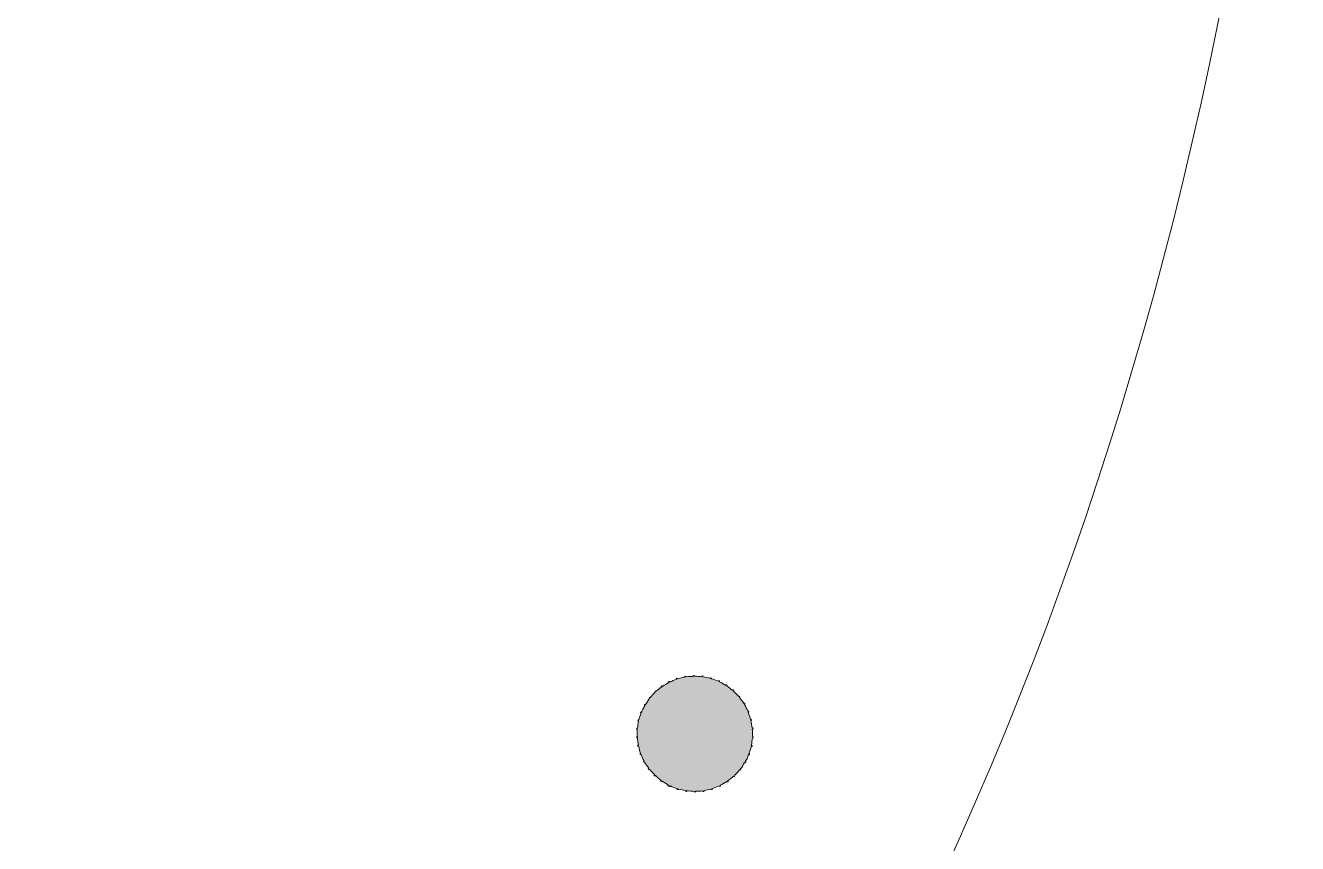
# Model space of a CAD drawing. Header units: millimetres. Extents: x -75 to 75, y -97 to 97.
# Drawn here: x 37.65 to 75.3, y -48.41 to -24.2 of the extents above; entities that cross this region are included whole.
import ezdxf

# ---------------------------------------------------------------- set-up
doc = ezdxf.new("R2010")
doc.units = ezdxf.units.MM
doc.header["$MEASUREMENT"] = 0
doc.layers.add('Layer 1', color=7, linetype='Continuous', lineweight=0)

# ---------------------------------------------------------------- blocks, each defined once
blk = doc.blocks.new('Block_1')
at = {"layer": 'Layer 1', "true_color": 0x000000, "transparency": 33554687}
h = blk.add_hatch(color=18, dxfattribs=at)
h.dxf.hatch_style = 2
edge = h.paths.add_edge_path()
edge.add_spline(control_points=[(59.17, -45.243), (59.173, -45.168), (59.166, -45.095), (59.159, -45.02), (59.162, -45.022), (59.162, -45.026), (59.166, -45.026), (59.177, -45.025), (59.186, -45.014), (59.184, -45.002), (59.183, -44.99), (59.173, -44.982), (59.161, -44.983), (59.159, -44.983), (59.159, -44.987), (59.157, -44.988), (59.149, -44.913), (59.136, -44.84), (59.118, -44.767), (59.121, -44.767), (59.122, -44.772), (59.125, -44.771), (59.136, -44.768), (59.143, -44.756), (59.141, -44.744), (59.138, -44.733), (59.127, -44.726), (59.116, -44.729), (59.112, -44.73), (59.113, -44.735), (59.11, -44.737), (59.092, -44.665), (59.072, -44.594), (59.044, -44.524), (59.045, -44.524), (59.046, -44.526), (59.047, -44.526), (59.058, -44.521), (59.063, -44.509), (59.058, -44.497), (59.053, -44.486), (59.041, -44.481), (59.03, -44.486), (59.028, -44.487), (59.03, -44.49), (59.028, -44.491), (58.999, -44.424), (58.97, -44.357), (58.933, -44.295), (58.934, -44.294), (58.934, -44.295), (58.935, -44.295), (58.945, -44.289), (58.948, -44.275), (58.943, -44.265), (58.937, -44.254), (58.923, -44.252), (58.913, -44.258), (58.913, -44.258), (58.913, -44.259), (58.913, -44.259), (58.874, -44.198), (58.828, -44.141), (58.782, -44.085), (58.784, -44.084), (58.786, -44.087), (58.789, -44.085), (58.798, -44.078), (58.799, -44.064), (58.791, -44.055), (58.784, -44.046), (58.77, -44.045), (58.761, -44.052), (58.76, -44.054), (58.762, -44.056), (58.761, -44.057), (58.713, -44), (58.659, -43.95), (58.604, -43.899), (58.607, -43.898), (58.612, -43.902), (58.614, -43.899), (58.622, -43.89), (58.622, -43.876), (58.613, -43.868), (58.604, -43.861), (58.59, -43.862), (58.582, -43.871), (58.58, -43.874), (58.584, -43.878), (58.583, -43.881), (58.528, -43.832), (58.471, -43.786), (58.408, -43.744), (58.41, -43.743), (58.412, -43.745), (58.413, -43.743), (58.419, -43.734), (58.417, -43.72), (58.407, -43.714), (58.397, -43.707), (58.384, -43.71), (58.377, -43.72), (58.376, -43.723), (58.38, -43.725), (58.379, -43.728), (58.318, -43.689), (58.258, -43.649), (58.191, -43.618), (58.191, -43.618), (58.192, -43.618), (58.192, -43.618), (58.197, -43.607), (58.192, -43.594), (58.182, -43.589), (58.171, -43.584), (58.158, -43.589), (58.154, -43.6), (58.153, -43.601), (58.154, -43.601), (58.154, -43.601), (58.086, -43.572), (58.017, -43.552), (57.948, -43.532), (57.949, -43.53), (57.954, -43.531), (57.955, -43.528), (57.958, -43.517), (57.951, -43.505), (57.94, -43.502), (57.929, -43.499), (57.917, -43.505), (57.914, -43.516), (57.913, -43.518), (57.917, -43.519), (57.917, -43.521), (57.844, -43.501), (57.772, -43.489), (57.699, -43.478), (57.701, -43.475), (57.706, -43.476), (57.707, -43.472), (57.709, -43.461), (57.7, -43.45), (57.689, -43.448), (57.677, -43.445), (57.666, -43.455), (57.665, -43.466), (57.665, -43.471), (57.67, -43.471), (57.672, -43.475), (57.598, -43.466), (57.525, -43.458), (57.452, -43.459), (57.452, -43.457), (57.454, -43.457), (57.454, -43.456), (57.454, -43.444), (57.445, -43.435), (57.433, -43.435), (57.421, -43.435), (57.412, -43.445), (57.412, -43.456), (57.412, -43.459), (57.416, -43.459), (57.417, -43.461), (57.345, -43.463), (57.272, -43.464), (57.202, -43.475), (57.202, -43.475), (57.203, -43.475), (57.202, -43.475), (57.201, -43.463), (57.189, -43.454), (57.178, -43.457), (57.166, -43.459), (57.159, -43.47), (57.161, -43.482), (57.161, -43.482), (57.162, -43.482), (57.162, -43.483), (57.092, -43.495), (57.023, -43.516), (56.955, -43.538), (56.955, -43.535), (56.958, -43.535), (56.957, -43.532), (56.954, -43.521), (56.942, -43.515), (56.931, -43.519), (56.919, -43.522), (56.913, -43.534), (56.917, -43.545), (56.918, -43.546), (56.92, -43.545), (56.921, -43.547), (56.851, -43.57), (56.786, -43.601), (56.72, -43.633), (56.72, -43.629), (56.725, -43.626), (56.723, -43.622), (56.718, -43.612), (56.705, -43.608), (56.695, -43.613), (56.685, -43.619), (56.681, -43.632), (56.686, -43.642), (56.688, -43.645), (56.692, -43.643), (56.695, -43.645), (56.63, -43.678), (56.567, -43.714), (56.506, -43.756), (56.506, -43.753), (56.509, -43.751), (56.508, -43.749), (56.501, -43.739), (56.488, -43.737), (56.478, -43.743), (56.468, -43.75), (56.466, -43.763), (56.473, -43.772), (56.475, -43.775), (56.479, -43.772), (56.482, -43.774), (56.424, -43.815), (56.365, -43.855), (56.312, -43.903), (56.304, -43.895), (56.291, -43.895), (56.283, -43.903), (56.275, -43.911), (56.275, -43.925), (56.283, -43.933), (56.284, -43.934), (56.284, -43.933), (56.285, -43.933), (56.235, -43.981), (56.188, -44.033), (56.144, -44.088), (56.135, -44.081), (56.122, -44.082), (56.115, -44.091), (56.109, -44.098), (56.112, -44.108), (56.118, -44.116), (56.075, -44.172), (56.039, -44.235), (56.002, -44.297), (56, -44.295), (56.002, -44.292), (56, -44.291), (55.99, -44.285), (55.977, -44.288), (55.972, -44.299), (55.966, -44.309), (55.969, -44.322), (55.98, -44.327), (55.981, -44.328), (55.983, -44.325), (55.984, -44.326), (55.965, -44.36), (55.941, -44.391), (55.923, -44.427), (55.908, -44.457), (55.902, -44.489), (55.889, -44.519), (55.887, -44.517), (55.888, -44.514), (55.886, -44.513), (55.875, -44.508), (55.862, -44.513), (55.858, -44.524), (55.853, -44.535), (55.858, -44.547), (55.869, -44.551), (55.873, -44.552), (55.875, -44.548), (55.878, -44.547), (55.851, -44.614), (55.821, -44.68), (55.803, -44.748), (55.803, -44.748), (55.803, -44.748), (55.803, -44.748), (55.792, -44.745), (55.781, -44.752), (55.778, -44.763), (55.776, -44.774), (55.783, -44.786), (55.795, -44.788), (55.796, -44.789), (55.796, -44.787), (55.797, -44.787), (55.781, -44.856), (55.771, -44.927), (55.764, -44.997), (55.762, -44.996), (55.763, -44.993), (55.761, -44.993), (55.749, -44.992), (55.739, -45), (55.737, -45.012), (55.736, -45.023), (55.745, -45.034), (55.756, -45.035), (55.757, -45.035), (55.757, -45.033), (55.759, -45.033), (55.753, -45.105), (55.757, -45.177), (55.761, -45.249), (55.757, -45.247), (55.757, -45.242), (55.753, -45.243), (55.741, -45.243), (55.732, -45.253), (55.734, -45.264), (55.735, -45.276), (55.745, -45.285), (55.757, -45.284), (55.76, -45.284), (55.759, -45.28), (55.762, -45.278), (55.767, -45.351), (55.776, -45.423), (55.791, -45.495), (55.789, -45.494), (55.788, -45.49), (55.785, -45.491), (55.774, -45.493), (55.766, -45.504), (55.769, -45.516), (55.771, -45.527), (55.782, -45.534), (55.793, -45.532), (55.797, -45.531), (55.796, -45.527), (55.798, -45.525), (55.814, -45.595), (55.829, -45.666), (55.854, -45.734), (55.853, -45.734), (55.853, -45.733), (55.853, -45.733), (55.842, -45.737), (55.836, -45.749), (55.84, -45.76), (55.845, -45.771), (55.857, -45.776), (55.868, -45.772), (55.87, -45.772), (55.868, -45.769), (55.87, -45.768), (55.896, -45.835), (55.925, -45.901), (55.959, -45.964), (55.958, -45.964), (55.957, -45.963), (55.956, -45.963), (55.946, -45.969), (55.942, -45.981), (55.947, -45.992), (55.953, -46.003), (55.965, -46.006), (55.975, -46.001), (55.975, -46.001), (55.975, -46.001), (55.975, -46.001), (56.011, -46.063), (56.056, -46.12), (56.1, -46.178), (56.097, -46.179), (56.094, -46.175), (56.092, -46.177), (56.082, -46.184), (56.081, -46.197), (56.088, -46.206), (56.095, -46.215), (56.109, -46.217), (56.118, -46.21), (56.12, -46.209), (56.118, -46.206), (56.119, -46.204), (56.164, -46.262), (56.215, -46.316), (56.268, -46.369), (56.264, -46.37), (56.261, -46.366), (56.258, -46.369), (56.25, -46.377), (56.25, -46.39), (56.258, -46.399), (56.266, -46.408), (56.279, -46.408), (56.288, -46.399), (56.291, -46.396), (56.287, -46.391), (56.288, -46.387), (56.341, -46.438), (56.395, -46.488), (56.455, -46.533), (56.454, -46.534), (56.452, -46.532), (56.451, -46.534), (56.444, -46.543), (56.446, -46.556), (56.456, -46.563), (56.466, -46.57), (56.479, -46.568), (56.486, -46.558), (56.487, -46.556), (56.484, -46.554), (56.484, -46.551), (56.543, -46.593), (56.603, -46.633), (56.669, -46.668), (56.668, -46.669), (56.667, -46.668), (56.666, -46.669), (56.661, -46.679), (56.664, -46.692), (56.675, -46.698), (56.685, -46.704), (56.698, -46.7), (56.703, -46.69), (56.698, -46.7), (56.702, -46.713), (56.713, -46.717), (56.724, -46.722), (56.737, -46.717), (56.742, -46.707), (56.742, -46.706), (56.74, -46.705), (56.741, -46.704), (56.807, -46.736), (56.876, -46.759), (56.944, -46.782), (56.943, -46.783), (56.939, -46.782), (56.939, -46.784), (56.935, -46.795), (56.941, -46.807), (56.953, -46.811), (56.964, -46.815), (56.976, -46.809), (56.979, -46.797), (56.98, -46.796), (56.978, -46.796), (56.978, -46.794), (57.049, -46.816), (57.121, -46.828), (57.194, -46.84), (57.191, -46.843), (57.186, -46.842), (57.185, -46.846), (57.183, -46.858), (57.191, -46.869), (57.203, -46.87), (57.215, -46.872), (57.226, -46.863), (57.227, -46.851), (57.228, -46.848), (57.223, -46.847), (57.222, -46.844), (57.296, -46.855), (57.369, -46.862), (57.443, -46.863), (57.442, -46.865), (57.439, -46.864), (57.439, -46.867), (57.439, -46.878), (57.448, -46.888), (57.46, -46.888), (57.472, -46.888), (57.481, -46.879), (57.481, -46.867), (57.481, -46.864), (57.477, -46.864), (57.476, -46.861), (57.549, -46.86), (57.622, -46.862), (57.694, -46.851), (57.694, -46.851), (57.693, -46.851), (57.693, -46.852), (57.695, -46.863), (57.706, -46.871), (57.717, -46.869), (57.729, -46.867), (57.737, -46.855), (57.735, -46.844), (57.735, -46.843), (57.733, -46.843), (57.733, -46.842), (57.804, -46.83), (57.875, -46.812), (57.945, -46.791), (57.945, -46.793), (57.942, -46.793), (57.943, -46.795), (57.946, -46.807), (57.958, -46.813), (57.969, -46.81), (57.981, -46.806), (57.987, -46.794), (57.984, -46.783), (57.983, -46.782), (57.982, -46.783), (57.982, -46.782), (58.052, -46.759), (58.119, -46.727), (58.186, -46.695), (58.186, -46.699), (58.181, -46.701), (58.183, -46.704), (58.187, -46.715), (58.2, -46.719), (58.211, -46.714), (58.221, -46.708), (58.226, -46.695), (58.221, -46.685), (58.219, -46.682), (58.216, -46.684), (58.214, -46.682), (58.281, -46.649), (58.345, -46.611), (58.408, -46.569), (58.409, -46.572), (58.405, -46.574), (58.406, -46.577), (58.413, -46.587), (58.426, -46.589), (58.436, -46.583), (58.447, -46.576), (58.449, -46.563), (58.443, -46.554), (58.44, -46.55), (58.436, -46.553), (58.432, -46.552), (58.494, -46.509), (58.554, -46.466), (58.61, -46.416), (58.611, -46.416), (58.61, -46.417), (58.61, -46.418), (58.618, -46.427), (58.631, -46.427), (58.64, -46.419), (58.649, -46.41), (58.65, -46.397), (58.641, -46.388), (58.64, -46.387), (58.638, -46.389), (58.636, -46.388), (58.69, -46.338), (58.741, -46.285), (58.788, -46.227), (58.789, -46.228), (58.788, -46.23), (58.789, -46.23), (58.798, -46.238), (58.811, -46.236), (58.819, -46.227), (58.827, -46.218), (58.826, -46.205), (58.817, -46.197), (58.817, -46.197), (58.817, -46.197), (58.817, -46.197), (58.861, -46.14), (58.897, -46.074), (58.935, -46.009), (58.937, -46.012), (58.935, -46.017), (58.938, -46.019), (58.948, -46.024), (58.961, -46.021), (58.967, -46.01), (58.973, -46), (58.969, -45.986), (58.959, -45.981), (58.957, -45.98), (58.955, -45.983), (58.952, -45.983), (58.969, -45.953), (58.991, -45.927), (59.007, -45.896), (59.025, -45.857), (59.034, -45.816), (59.049, -45.776), (59.052, -45.78), (59.05, -45.786), (59.054, -45.787), (59.065, -45.792), (59.078, -45.786), (59.083, -45.775), (59.087, -45.764), (59.082, -45.752), (59.071, -45.748), (59.066, -45.746), (59.063, -45.752), (59.057, -45.754), (59.085, -45.681), (59.113, -45.609), (59.129, -45.535), (59.132, -45.537), (59.131, -45.541), (59.134, -45.542), (59.145, -45.544), (59.156, -45.537), (59.158, -45.525), (59.16, -45.513), (59.153, -45.501), (59.141, -45.499), (59.138, -45.499), (59.137, -45.504), (59.133, -45.505), (59.149, -45.43), (59.159, -45.355), (59.165, -45.28), (59.166, -45.281), (59.166, -45.285), (59.168, -45.285), (59.18, -45.286), (59.19, -45.276), (59.191, -45.264), (59.192, -45.252), (59.183, -45.242), (59.171, -45.242), (59.171, -45.242), (59.171, -45.243), (59.17, -45.243)], knot_values=[0, 0, 0, 0, 1, 1, 1, 2, 2, 2, 3, 3, 3, 4, 4, 4, 5, 5, 5, 6, 6, 6, 7, 7, 7, 8, 8, 8, 9, 9, 9, 10, 10, 10, 11, 11, 11, 12, 12, 12, 13, 13, 13, 14, 14, 14, 15, 15, 15, 16, 16, 16, 17, 17, 17, 18, 18, 18, 19, 19, 19, 20, 20, 20, 21, 21, 21, 22, 22, 22, 23, 23, 23, 24, 24, 24, 25, 25, 25, 26, 26, 26, 27, 27, 27, 28, 28, 28, 29, 29, 29, 30, 30, 30, 31, 31, 31, 32, 32, 32, 33, 33, 33, 34, 34, 34, 35, 35, 35, 36, 36, 36, 37, 37, 37, 38, 38, 38, 39, 39, 39, 40, 40, 40, 41, 41, 41, 42, 42, 42, 43, 43, 43, 44, 44, 44, 45, 45, 45, 46, 46, 46, 47, 47, 47, 48, 48, 48, 49, 49, 49, 50, 50, 50, 51, 51, 51, 52, 52, 52, 53, 53, 53, 54, 54, 54, 55, 55, 55, 56, 56, 56, 57, 57, 57, 58, 58, 58, 59, 59, 59, 60, 60, 60, 61, 61, 61, 62, 62, 62, 63, 63, 63, 64, 64, 64, 65, 65, 65, 66, 66, 66, 67, 67, 67, 68, 68, 68, 69, 69, 69, 70, 70, 70, 71, 71, 71, 72, 72, 72, 73, 73, 73, 74, 74, 74, 75, 75, 75, 76, 76, 76, 77, 77, 77, 78, 78, 78, 79, 79, 79, 80, 80, 80, 81, 81, 81, 82, 82, 82, 83, 83, 83, 84, 84, 84, 85, 85, 85, 86, 86, 86, 87, 87, 87, 88, 88, 88, 89, 89, 89, 90, 90, 90, 91, 91, 91, 92, 92, 92, 93, 93, 93, 94, 94, 94, 95, 95, 95, 96, 96, 96, 97, 97, 97, 98, 98, 98, 99, 99, 99, 100, 100, 100, 101, 101, 101, 102, 102, 102, 103, 103, 103, 104, 104, 104, 105, 105, 105, 106, 106, 106, 107, 107, 107, 108, 108, 108, 109, 109, 109, 110, 110, 110, 111, 111, 111, 112, 112, 112, 113, 113, 113, 114, 114, 114, 115, 115, 115, 116, 116, 116, 117, 117, 117, 118, 118, 118, 119, 119, 119, 120, 120, 120, 121, 121, 121, 122, 122, 122, 123, 123, 123, 124, 124, 124, 125, 125, 125, 126, 126, 126, 127, 127, 127, 128, 128, 128, 129, 129, 129, 130, 130, 130, 131, 131, 131, 132, 132, 132, 133, 133, 133, 134, 134, 134, 135, 135, 135, 136, 136, 136, 137, 137, 137, 138, 138, 138, 139, 139, 139, 140, 140, 140, 141, 141, 141, 142, 142, 142, 143, 143, 143, 144, 144, 144, 145, 145, 145, 146, 146, 146, 147, 147, 147, 148, 148, 148, 149, 149, 149, 150, 150, 150, 151, 151, 151, 152, 152, 152, 153, 153, 153, 154, 154, 154, 155, 155, 155, 156, 156, 156, 157, 157, 157, 158, 158, 158, 159, 159, 159, 160, 160, 160, 161, 161, 161, 162, 162, 162, 163, 163, 163, 164, 164, 164, 165, 165, 165, 166, 166, 166, 167, 167, 167, 168, 168, 168, 169, 169, 169, 170, 170, 170, 171, 171, 171, 172, 172, 172, 173, 173, 173, 174, 174, 174, 175, 175, 175, 176, 176, 176, 177, 177, 177, 178, 178, 178, 179, 179, 179, 180, 180, 180, 181, 181, 181, 182, 182, 182, 183, 183, 183, 184, 184, 184, 185, 185, 185, 186, 186, 186, 187, 187, 187, 188, 188, 188, 189, 189, 189, 190, 190, 190, 191, 191, 191, 192, 192, 192, 193, 193, 193, 194, 194, 194, 195, 195, 195, 196, 196, 196, 197, 197, 197, 198, 198, 198, 199, 199, 199, 200, 200, 200, 201, 201, 201, 202, 202, 202, 203, 203, 203, 204, 204, 204, 205, 205, 205, 206, 206, 206, 207, 207, 207, 208, 208, 208, 209, 209, 209, 210, 210, 210, 211, 211, 211, 211], degree=3, periodic=0)
at = {"layer": 'Layer 1'}
blk.add_open_spline([(59.17, -45.243), (59.173, -45.168), (59.166, -45.095), (59.159, -45.02), (59.162, -45.022), (59.162, -45.026), (59.166, -45.026), (59.177, -45.025), (59.186, -45.014), (59.184, -45.002), (59.183, -44.99), (59.173, -44.982), (59.161, -44.983), (59.159, -44.983), (59.159, -44.987), (59.157, -44.988), (59.149, -44.913), (59.136, -44.84), (59.118, -44.767), (59.121, -44.767), (59.122, -44.772), (59.125, -44.771), (59.136, -44.768), (59.143, -44.756), (59.141, -44.744), (59.138, -44.733), (59.127, -44.726), (59.116, -44.729), (59.112, -44.73), (59.113, -44.735), (59.11, -44.737), (59.092, -44.665), (59.072, -44.594), (59.044, -44.524), (59.045, -44.524), (59.046, -44.526), (59.047, -44.526), (59.058, -44.521), (59.063, -44.509), (59.058, -44.497), (59.053, -44.486), (59.041, -44.481), (59.03, -44.486), (59.028, -44.487), (59.03, -44.49), (59.028, -44.491), (58.999, -44.424), (58.97, -44.357), (58.933, -44.295), (58.934, -44.294), (58.934, -44.295), (58.935, -44.295), (58.945, -44.289), (58.948, -44.275), (58.943, -44.265), (58.937, -44.254), (58.923, -44.252), (58.913, -44.258), (58.913, -44.258), (58.913, -44.259), (58.913, -44.259), (58.874, -44.198), (58.828, -44.141), (58.782, -44.085), (58.784, -44.084), (58.786, -44.087), (58.789, -44.085), (58.798, -44.078), (58.799, -44.064), (58.791, -44.055), (58.784, -44.046), (58.77, -44.045), (58.761, -44.052), (58.76, -44.054), (58.762, -44.056), (58.761, -44.057), (58.713, -44), (58.659, -43.95), (58.604, -43.899), (58.607, -43.898), (58.612, -43.902), (58.614, -43.899), (58.622, -43.89), (58.622, -43.876), (58.613, -43.868), (58.604, -43.861), (58.59, -43.862), (58.582, -43.871), (58.58, -43.874), (58.584, -43.878), (58.583, -43.881), (58.528, -43.832), (58.471, -43.786), (58.408, -43.744), (58.41, -43.743), (58.412, -43.745), (58.413, -43.743), (58.419, -43.734), (58.417, -43.72), (58.407, -43.714), (58.397, -43.707), (58.384, -43.71), (58.377, -43.72), (58.376, -43.723), (58.38, -43.725), (58.379, -43.728), (58.318, -43.689), (58.258, -43.649), (58.191, -43.618), (58.191, -43.618), (58.192, -43.618), (58.192, -43.618), (58.197, -43.607), (58.192, -43.594), (58.182, -43.589), (58.171, -43.584), (58.158, -43.589), (58.154, -43.6), (58.153, -43.601), (58.154, -43.601), (58.154, -43.601), (58.086, -43.572), (58.017, -43.552), (57.948, -43.532), (57.949, -43.53), (57.954, -43.531), (57.955, -43.528), (57.958, -43.517), (57.951, -43.505), (57.94, -43.502), (57.929, -43.499), (57.917, -43.505), (57.914, -43.516), (57.913, -43.518), (57.917, -43.519), (57.917, -43.521), (57.844, -43.501), (57.772, -43.489), (57.699, -43.478), (57.701, -43.475), (57.706, -43.476), (57.707, -43.472), (57.709, -43.461), (57.7, -43.45), (57.689, -43.448), (57.677, -43.445), (57.666, -43.455), (57.665, -43.466), (57.665, -43.471), (57.67, -43.471), (57.672, -43.475), (57.598, -43.466), (57.525, -43.458), (57.452, -43.459), (57.452, -43.457), (57.454, -43.457), (57.454, -43.456), (57.454, -43.444), (57.445, -43.435), (57.433, -43.435), (57.421, -43.435), (57.412, -43.445), (57.412, -43.456), (57.412, -43.459), (57.416, -43.459), (57.417, -43.461), (57.345, -43.463), (57.272, -43.464), (57.202, -43.475), (57.202, -43.475), (57.203, -43.475), (57.202, -43.475), (57.201, -43.463), (57.189, -43.454), (57.178, -43.457), (57.166, -43.459), (57.159, -43.47), (57.161, -43.482), (57.161, -43.482), (57.162, -43.482), (57.162, -43.483), (57.092, -43.495), (57.023, -43.516), (56.955, -43.538), (56.955, -43.535), (56.958, -43.535), (56.957, -43.532), (56.954, -43.521), (56.942, -43.515), (56.931, -43.519), (56.919, -43.522), (56.913, -43.534), (56.917, -43.545), (56.918, -43.546), (56.92, -43.545), (56.921, -43.547), (56.851, -43.57), (56.786, -43.601), (56.72, -43.633), (56.72, -43.629), (56.725, -43.626), (56.723, -43.622), (56.718, -43.612), (56.705, -43.608), (56.695, -43.613), (56.685, -43.619), (56.681, -43.632), (56.686, -43.642), (56.688, -43.645), (56.692, -43.643), (56.695, -43.645), (56.63, -43.678), (56.567, -43.714), (56.506, -43.756), (56.506, -43.753), (56.509, -43.751), (56.508, -43.749), (56.501, -43.739), (56.488, -43.737), (56.478, -43.743), (56.468, -43.75), (56.466, -43.763), (56.473, -43.772), (56.475, -43.775), (56.479, -43.772), (56.482, -43.774), (56.424, -43.815), (56.365, -43.855), (56.312, -43.903), (56.304, -43.895), (56.291, -43.895), (56.283, -43.903), (56.275, -43.911), (56.275, -43.925), (56.283, -43.933), (56.284, -43.934), (56.284, -43.933), (56.285, -43.933), (56.235, -43.981), (56.188, -44.033), (56.144, -44.088), (56.135, -44.081), (56.122, -44.082), (56.115, -44.091), (56.109, -44.098), (56.112, -44.108), (56.118, -44.116), (56.075, -44.172), (56.039, -44.235), (56.002, -44.297), (56, -44.295), (56.002, -44.292), (56, -44.291), (55.99, -44.285), (55.977, -44.288), (55.972, -44.299), (55.966, -44.309), (55.969, -44.322), (55.98, -44.327), (55.981, -44.328), (55.983, -44.325), (55.984, -44.326), (55.965, -44.36), (55.941, -44.391), (55.923, -44.427), (55.908, -44.457), (55.902, -44.489), (55.889, -44.519), (55.887, -44.517), (55.888, -44.514), (55.886, -44.513), (55.875, -44.508), (55.862, -44.513), (55.858, -44.524), (55.853, -44.535), (55.858, -44.547), (55.869, -44.551), (55.873, -44.552), (55.875, -44.548), (55.878, -44.547), (55.851, -44.614), (55.821, -44.68), (55.803, -44.748), (55.803, -44.748), (55.803, -44.748), (55.803, -44.748), (55.792, -44.745), (55.781, -44.752), (55.778, -44.763), (55.776, -44.774), (55.783, -44.786), (55.795, -44.788), (55.796, -44.789), (55.796, -44.787), (55.797, -44.787), (55.781, -44.856), (55.771, -44.927), (55.764, -44.997), (55.762, -44.996), (55.763, -44.993), (55.761, -44.993), (55.749, -44.992), (55.739, -45), (55.737, -45.012), (55.736, -45.023), (55.745, -45.034), (55.756, -45.035), (55.757, -45.035), (55.757, -45.033), (55.759, -45.033), (55.753, -45.105), (55.757, -45.177), (55.761, -45.249), (55.757, -45.247), (55.757, -45.242), (55.753, -45.243), (55.741, -45.243), (55.732, -45.253), (55.734, -45.264), (55.735, -45.276), (55.745, -45.285), (55.757, -45.284), (55.76, -45.284), (55.759, -45.28), (55.762, -45.278), (55.767, -45.351), (55.776, -45.423), (55.791, -45.495), (55.789, -45.494), (55.788, -45.49), (55.785, -45.491), (55.774, -45.493), (55.766, -45.504), (55.769, -45.516), (55.771, -45.527), (55.782, -45.534), (55.793, -45.532), (55.797, -45.531), (55.796, -45.527), (55.798, -45.525), (55.814, -45.595), (55.829, -45.666), (55.854, -45.734), (55.853, -45.734), (55.853, -45.733), (55.853, -45.733), (55.842, -45.737), (55.836, -45.749), (55.84, -45.76), (55.845, -45.771), (55.857, -45.776), (55.868, -45.772), (55.87, -45.772), (55.868, -45.769), (55.87, -45.768), (55.896, -45.835), (55.925, -45.901), (55.959, -45.964), (55.958, -45.964), (55.957, -45.963), (55.956, -45.963), (55.946, -45.969), (55.942, -45.981), (55.947, -45.992), (55.953, -46.003), (55.965, -46.006), (55.975, -46.001), (55.975, -46.001), (55.975, -46.001), (55.975, -46.001), (56.011, -46.063), (56.056, -46.12), (56.1, -46.178), (56.097, -46.179), (56.094, -46.175), (56.092, -46.177), (56.082, -46.184), (56.081, -46.197), (56.088, -46.206), (56.095, -46.215), (56.109, -46.217), (56.118, -46.21), (56.12, -46.209), (56.118, -46.206), (56.119, -46.204), (56.164, -46.262), (56.215, -46.316), (56.268, -46.369), (56.264, -46.37), (56.261, -46.366), (56.258, -46.369), (56.25, -46.377), (56.25, -46.39), (56.258, -46.399), (56.266, -46.408), (56.279, -46.408), (56.288, -46.399), (56.291, -46.396), (56.287, -46.391), (56.288, -46.387), (56.341, -46.438), (56.395, -46.488), (56.455, -46.533), (56.454, -46.534), (56.452, -46.532), (56.451, -46.534), (56.444, -46.543), (56.446, -46.556), (56.456, -46.563), (56.466, -46.57), (56.479, -46.568), (56.486, -46.558), (56.487, -46.556), (56.484, -46.554), (56.484, -46.551), (56.543, -46.593), (56.603, -46.633), (56.669, -46.668), (56.668, -46.669), (56.667, -46.668), (56.666, -46.669), (56.661, -46.679), (56.664, -46.692), (56.675, -46.698), (56.685, -46.704), (56.698, -46.7), (56.703, -46.69), (56.698, -46.7), (56.702, -46.713), (56.713, -46.717), (56.724, -46.722), (56.737, -46.717), (56.742, -46.707), (56.742, -46.706), (56.74, -46.705), (56.741, -46.704), (56.807, -46.736), (56.876, -46.759), (56.944, -46.782), (56.943, -46.783), (56.939, -46.782), (56.939, -46.784), (56.935, -46.795), (56.941, -46.807), (56.953, -46.811), (56.964, -46.815), (56.976, -46.809), (56.979, -46.797), (56.98, -46.796), (56.978, -46.796), (56.978, -46.794), (57.049, -46.816), (57.121, -46.828), (57.194, -46.84), (57.191, -46.843), (57.186, -46.842), (57.185, -46.846), (57.183, -46.858), (57.191, -46.869), (57.203, -46.87), (57.215, -46.872), (57.226, -46.863), (57.227, -46.851), (57.228, -46.848), (57.223, -46.847), (57.222, -46.844), (57.296, -46.855), (57.369, -46.862), (57.443, -46.863), (57.442, -46.865), (57.439, -46.864), (57.439, -46.867), (57.439, -46.878), (57.448, -46.888), (57.46, -46.888), (57.472, -46.888), (57.481, -46.879), (57.481, -46.867), (57.481, -46.864), (57.477, -46.864), (57.476, -46.861), (57.549, -46.86), (57.622, -46.862), (57.694, -46.851), (57.694, -46.851), (57.693, -46.851), (57.693, -46.852), (57.695, -46.863), (57.706, -46.871), (57.717, -46.869), (57.729, -46.867), (57.737, -46.855), (57.735, -46.844), (57.735, -46.843), (57.733, -46.843), (57.733, -46.842), (57.804, -46.83), (57.875, -46.812), (57.945, -46.791), (57.945, -46.793), (57.942, -46.793), (57.943, -46.795), (57.946, -46.807), (57.958, -46.813), (57.969, -46.81), (57.981, -46.806), (57.987, -46.794), (57.984, -46.783), (57.983, -46.782), (57.982, -46.783), (57.982, -46.782), (58.052, -46.759), (58.119, -46.727), (58.186, -46.695), (58.186, -46.699), (58.181, -46.701), (58.183, -46.704), (58.187, -46.715), (58.2, -46.719), (58.211, -46.714), (58.221, -46.708), (58.226, -46.695), (58.221, -46.685), (58.219, -46.682), (58.216, -46.684), (58.214, -46.682), (58.281, -46.649), (58.345, -46.611), (58.408, -46.569), (58.409, -46.572), (58.405, -46.574), (58.406, -46.577), (58.413, -46.587), (58.426, -46.589), (58.436, -46.583), (58.447, -46.576), (58.449, -46.563), (58.443, -46.554), (58.44, -46.55), (58.436, -46.553), (58.432, -46.552), (58.494, -46.509), (58.554, -46.466), (58.61, -46.416), (58.611, -46.416), (58.61, -46.417), (58.61, -46.418), (58.618, -46.427), (58.631, -46.427), (58.64, -46.419), (58.649, -46.41), (58.65, -46.397), (58.641, -46.388), (58.64, -46.387), (58.638, -46.389), (58.636, -46.388), (58.69, -46.338), (58.741, -46.285), (58.788, -46.227), (58.789, -46.228), (58.788, -46.23), (58.789, -46.23), (58.798, -46.238), (58.811, -46.236), (58.819, -46.227), (58.827, -46.218), (58.826, -46.205), (58.817, -46.197), (58.817, -46.197), (58.817, -46.197), (58.817, -46.197), (58.861, -46.14), (58.897, -46.074), (58.935, -46.009), (58.937, -46.012), (58.935, -46.017), (58.938, -46.019), (58.948, -46.024), (58.961, -46.021), (58.967, -46.01), (58.973, -46), (58.969, -45.986), (58.959, -45.981), (58.957, -45.98), (58.955, -45.983), (58.952, -45.983), (58.969, -45.953), (58.991, -45.927), (59.007, -45.896), (59.025, -45.857), (59.034, -45.816), (59.049, -45.776), (59.052, -45.78), (59.05, -45.786), (59.054, -45.787), (59.065, -45.792), (59.078, -45.786), (59.083, -45.775), (59.087, -45.764), (59.082, -45.752), (59.071, -45.748), (59.066, -45.746), (59.063, -45.752), (59.057, -45.754), (59.085, -45.681), (59.113, -45.609), (59.129, -45.535), (59.132, -45.537), (59.131, -45.541), (59.134, -45.542), (59.145, -45.544), (59.156, -45.537), (59.158, -45.525), (59.16, -45.513), (59.153, -45.501), (59.141, -45.499), (59.138, -45.499), (59.137, -45.504), (59.133, -45.505), (59.149, -45.43), (59.159, -45.355), (59.165, -45.28), (59.166, -45.281), (59.166, -45.285), (59.168, -45.285), (59.18, -45.286), (59.19, -45.276), (59.191, -45.264), (59.192, -45.252), (59.183, -45.242), (59.171, -45.242), (59.171, -45.242), (59.171, -45.243), (59.17, -45.243)], degree=3, knots=[0, 0, 0, 0, 1, 1, 1, 2, 2, 2, 3, 3, 3, 4, 4, 4, 5, 5, 5, 6, 6, 6, 7, 7, 7, 8, 8, 8, 9, 9, 9, 10, 10, 10, 11, 11, 11, 12, 12, 12, 13, 13, 13, 14, 14, 14, 15, 15, 15, 16, 16, 16, 17, 17, 17, 18, 18, 18, 19, 19, 19, 20, 20, 20, 21, 21, 21, 22, 22, 22, 23, 23, 23, 24, 24, 24, 25, 25, 25, 26, 26, 26, 27, 27, 27, 28, 28, 28, 29, 29, 29, 30, 30, 30, 31, 31, 31, 32, 32, 32, 33, 33, 33, 34, 34, 34, 35, 35, 35, 36, 36, 36, 37, 37, 37, 38, 38, 38, 39, 39, 39, 40, 40, 40, 41, 41, 41, 42, 42, 42, 43, 43, 43, 44, 44, 44, 45, 45, 45, 46, 46, 46, 47, 47, 47, 48, 48, 48, 49, 49, 49, 50, 50, 50, 51, 51, 51, 52, 52, 52, 53, 53, 53, 54, 54, 54, 55, 55, 55, 56, 56, 56, 57, 57, 57, 58, 58, 58, 59, 59, 59, 60, 60, 60, 61, 61, 61, 62, 62, 62, 63, 63, 63, 64, 64, 64, 65, 65, 65, 66, 66, 66, 67, 67, 67, 68, 68, 68, 69, 69, 69, 70, 70, 70, 71, 71, 71, 72, 72, 72, 73, 73, 73, 74, 74, 74, 75, 75, 75, 76, 76, 76, 77, 77, 77, 78, 78, 78, 79, 79, 79, 80, 80, 80, 81, 81, 81, 82, 82, 82, 83, 83, 83, 84, 84, 84, 85, 85, 85, 86, 86, 86, 87, 87, 87, 88, 88, 88, 89, 89, 89, 90, 90, 90, 91, 91, 91, 92, 92, 92, 93, 93, 93, 94, 94, 94, 95, 95, 95, 96, 96, 96, 97, 97, 97, 98, 98, 98, 99, 99, 99, 100, 100, 100, 101, 101, 101, 102, 102, 102, 103, 103, 103, 104, 104, 104, 105, 105, 105, 106, 106, 106, 107, 107, 107, 108, 108, 108, 109, 109, 109, 110, 110, 110, 111, 111, 111, 112, 112, 112, 113, 113, 113, 114, 114, 114, 115, 115, 115, 116, 116, 116, 117, 117, 117, 118, 118, 118, 119, 119, 119, 120, 120, 120, 121, 121, 121, 122, 122, 122, 123, 123, 123, 124, 124, 124, 125, 125, 125, 126, 126, 126, 127, 127, 127, 128, 128, 128, 129, 129, 129, 130, 130, 130, 131, 131, 131, 132, 132, 132, 133, 133, 133, 134, 134, 134, 135, 135, 135, 136, 136, 136, 137, 137, 137, 138, 138, 138, 139, 139, 139, 140, 140, 140, 141, 141, 141, 142, 142, 142, 143, 143, 143, 144, 144, 144, 145, 145, 145, 146, 146, 146, 147, 147, 147, 148, 148, 148, 149, 149, 149, 150, 150, 150, 151, 151, 151, 152, 152, 152, 153, 153, 153, 154, 154, 154, 155, 155, 155, 156, 156, 156, 157, 157, 157, 158, 158, 158, 159, 159, 159, 160, 160, 160, 161, 161, 161, 162, 162, 162, 163, 163, 163, 164, 164, 164, 165, 165, 165, 166, 166, 166, 167, 167, 167, 168, 168, 168, 169, 169, 169, 170, 170, 170, 171, 171, 171, 172, 172, 172, 173, 173, 173, 174, 174, 174, 175, 175, 175, 176, 176, 176, 177, 177, 177, 178, 178, 178, 179, 179, 179, 180, 180, 180, 181, 181, 181, 182, 182, 182, 183, 183, 183, 184, 184, 184, 185, 185, 185, 186, 186, 186, 187, 187, 187, 188, 188, 188, 189, 189, 189, 190, 190, 190, 191, 191, 191, 192, 192, 192, 193, 193, 193, 194, 194, 194, 195, 195, 195, 196, 196, 196, 197, 197, 197, 198, 198, 198, 199, 199, 199, 200, 200, 200, 201, 201, 201, 202, 202, 202, 203, 203, 203, 204, 204, 204, 205, 205, 205, 206, 206, 206, 207, 207, 207, 208, 208, 208, 209, 209, 209, 210, 210, 210, 211, 211, 211, 211], dxfattribs=at)
blk = doc.blocks.new('Block_0')
at = {"layer": 'Layer 1'}
for points, knots in [([(0, 96.814), (-41.587, 96.814), (-75.3, 53.469), (-75.3, 0), (-75.3, -53.469), (-41.587, -96.814), (0, -96.814), (41.587, -96.814), (75.3, -53.469), (75.3, 0), (75.3, 53.469), (41.587, 96.814), (0, 96.814)], [0, 0, 0, 0, 1, 1, 1, 2, 2, 2, 3, 3, 3, 4, 4, 4, 4]), ([(59.168, -45.285), (59.166, -45.285), (59.166, -45.281), (59.165, -45.28), (59.159, -45.355), (59.149, -45.43), (59.133, -45.505), (59.137, -45.504), (59.138, -45.499), (59.141, -45.499), (59.153, -45.501), (59.16, -45.513), (59.158, -45.525), (59.156, -45.537), (59.145, -45.544), (59.134, -45.542), (59.131, -45.541), (59.132, -45.537), (59.129, -45.535), (59.113, -45.609), (59.085, -45.681), (59.057, -45.754), (59.063, -45.752), (59.066, -45.746), (59.071, -45.748), (59.082, -45.752), (59.087, -45.764), (59.083, -45.775), (59.078, -45.786), (59.065, -45.792), (59.054, -45.787), (59.05, -45.786), (59.052, -45.78), (59.049, -45.776), (59.034, -45.816), (59.025, -45.857), (59.007, -45.896), (58.991, -45.927), (58.969, -45.953), (58.952, -45.983), (58.955, -45.983), (58.957, -45.98), (58.959, -45.981), (58.969, -45.986), (58.973, -46), (58.967, -46.01), (58.961, -46.021), (58.948, -46.024), (58.938, -46.019), (58.935, -46.017), (58.937, -46.012), (58.935, -46.009), (58.897, -46.074), (58.861, -46.14), (58.817, -46.197), (58.817, -46.197), (58.817, -46.197), (58.817, -46.197), (58.826, -46.205), (58.827, -46.218), (58.819, -46.227), (58.811, -46.236), (58.798, -46.238), (58.789, -46.23), (58.788, -46.23), (58.789, -46.228), (58.788, -46.227), (58.741, -46.285), (58.69, -46.338), (58.636, -46.388), (58.638, -46.389), (58.64, -46.387), (58.641, -46.388), (58.65, -46.397), (58.649, -46.41), (58.64, -46.419), (58.631, -46.427), (58.618, -46.427), (58.61, -46.418), (58.61, -46.417), (58.611, -46.416), (58.61, -46.416), (58.554, -46.466), (58.494, -46.509), (58.432, -46.552), (58.436, -46.553), (58.44, -46.55), (58.443, -46.554), (58.449, -46.563), (58.447, -46.576), (58.436, -46.583), (58.426, -46.589), (58.413, -46.587), (58.406, -46.577), (58.405, -46.574), (58.409, -46.572), (58.408, -46.569), (58.345, -46.611), (58.281, -46.649), (58.214, -46.682), (58.216, -46.684), (58.219, -46.682), (58.221, -46.685), (58.226, -46.695), (58.221, -46.708), (58.211, -46.714), (58.2, -46.719), (58.187, -46.715), (58.183, -46.704), (58.181, -46.701), (58.186, -46.699), (58.186, -46.695), (58.119, -46.727), (58.052, -46.759), (57.982, -46.782), (57.982, -46.783), (57.983, -46.782), (57.984, -46.783), (57.987, -46.794), (57.981, -46.806), (57.969, -46.81), (57.958, -46.813), (57.946, -46.807), (57.943, -46.795), (57.942, -46.793), (57.945, -46.793), (57.945, -46.791), (57.875, -46.812), (57.804, -46.83), (57.733, -46.842), (57.733, -46.843), (57.735, -46.843), (57.735, -46.844), (57.737, -46.855), (57.729, -46.867), (57.717, -46.869), (57.706, -46.871), (57.695, -46.863), (57.693, -46.852), (57.693, -46.851), (57.694, -46.851), (57.694, -46.851), (57.622, -46.862), (57.549, -46.86), (57.476, -46.861), (57.477, -46.864), (57.481, -46.864), (57.481, -46.867), (57.481, -46.879), (57.472, -46.888), (57.46, -46.888), (57.448, -46.888), (57.439, -46.878), (57.439, -46.867), (57.439, -46.864), (57.442, -46.865), (57.443, -46.863), (57.369, -46.862), (57.296, -46.855), (57.222, -46.844), (57.223, -46.847), (57.228, -46.848), (57.227, -46.851), (57.226, -46.863), (57.215, -46.872), (57.203, -46.87), (57.191, -46.869), (57.183, -46.858), (57.185, -46.846), (57.186, -46.842), (57.191, -46.843), (57.194, -46.84), (57.121, -46.828), (57.049, -46.816), (56.978, -46.794), (56.978, -46.796), (56.98, -46.796), (56.979, -46.797), (56.976, -46.809), (56.964, -46.815), (56.953, -46.811), (56.941, -46.807), (56.935, -46.795), (56.939, -46.784), (56.939, -46.782), (56.943, -46.783), (56.944, -46.782), (56.876, -46.759), (56.807, -46.736), (56.741, -46.704), (56.74, -46.705), (56.742, -46.706), (56.742, -46.707), (56.737, -46.717), (56.724, -46.722), (56.713, -46.717), (56.702, -46.713), (56.698, -46.7), (56.703, -46.69), (56.698, -46.7), (56.685, -46.704), (56.675, -46.698), (56.664, -46.692), (56.661, -46.679), (56.666, -46.669), (56.667, -46.668), (56.668, -46.669), (56.669, -46.668), (56.603, -46.633), (56.543, -46.593), (56.484, -46.551), (56.484, -46.554), (56.487, -46.556), (56.486, -46.558), (56.479, -46.568), (56.466, -46.57), (56.456, -46.563), (56.446, -46.556), (56.444, -46.543), (56.451, -46.534), (56.452, -46.532), (56.454, -46.534), (56.455, -46.533), (56.395, -46.488), (56.341, -46.438), (56.288, -46.387), (56.287, -46.391), (56.291, -46.396), (56.288, -46.399), (56.279, -46.408), (56.266, -46.408), (56.258, -46.399), (56.25, -46.39), (56.25, -46.377), (56.258, -46.369), (56.261, -46.366), (56.264, -46.37), (56.268, -46.369), (56.215, -46.316), (56.164, -46.262), (56.119, -46.204), (56.118, -46.206), (56.12, -46.209), (56.118, -46.21), (56.109, -46.217), (56.095, -46.215), (56.088, -46.206), (56.081, -46.197), (56.082, -46.184), (56.092, -46.177), (56.094, -46.175), (56.097, -46.179), (56.1, -46.178), (56.056, -46.12), (56.011, -46.063), (55.975, -46.001), (55.975, -46.001), (55.975, -46.001), (55.975, -46.001), (55.965, -46.006), (55.953, -46.003), (55.947, -45.992), (55.942, -45.981), (55.946, -45.969), (55.956, -45.963), (55.957, -45.963), (55.958, -45.964), (55.959, -45.964), (55.925, -45.901), (55.896, -45.835), (55.87, -45.768), (55.868, -45.769), (55.87, -45.772), (55.868, -45.772), (55.857, -45.776), (55.845, -45.771), (55.84, -45.76), (55.836, -45.749), (55.842, -45.737), (55.853, -45.733), (55.853, -45.733), (55.853, -45.734), (55.854, -45.734), (55.829, -45.666), (55.814, -45.595), (55.798, -45.525), (55.796, -45.527), (55.797, -45.531), (55.793, -45.532), (55.782, -45.534), (55.771, -45.527), (55.769, -45.516), (55.766, -45.504), (55.774, -45.493), (55.785, -45.491), (55.788, -45.49), (55.789, -45.494), (55.791, -45.495), (55.776, -45.423), (55.767, -45.351), (55.762, -45.278), (55.759, -45.28), (55.76, -45.284), (55.757, -45.284), (55.745, -45.285), (55.735, -45.276), (55.734, -45.264), (55.732, -45.253), (55.741, -45.243), (55.753, -45.243), (55.757, -45.242), (55.757, -45.247), (55.761, -45.249), (55.757, -45.177), (55.753, -45.105), (55.759, -45.033), (55.757, -45.033), (55.757, -45.035), (55.756, -45.035), (55.745, -45.034), (55.736, -45.023), (55.737, -45.012), (55.739, -45), (55.749, -44.992), (55.761, -44.993), (55.763, -44.993), (55.762, -44.996), (55.764, -44.997), (55.771, -44.927), (55.781, -44.856), (55.797, -44.787), (55.796, -44.787), (55.796, -44.789), (55.795, -44.788), (55.783, -44.786), (55.776, -44.774), (55.778, -44.763), (55.781, -44.752), (55.792, -44.745), (55.803, -44.748), (55.803, -44.748), (55.803, -44.748), (55.803, -44.748), (55.821, -44.68), (55.851, -44.614), (55.878, -44.547), (55.875, -44.548), (55.873, -44.552), (55.869, -44.551), (55.858, -44.547), (55.853, -44.535), (55.858, -44.524), (55.862, -44.513), (55.875, -44.508), (55.886, -44.513), (55.888, -44.514), (55.887, -44.517), (55.889, -44.519), (55.902, -44.489), (55.908, -44.457), (55.923, -44.427), (55.941, -44.391), (55.965, -44.36), (55.984, -44.326), (55.983, -44.325), (55.981, -44.328), (55.98, -44.327), (55.969, -44.322), (55.966, -44.309), (55.972, -44.299), (55.977, -44.288), (55.99, -44.285), (56, -44.291), (56.002, -44.292), (56, -44.295), (56.002, -44.297), (56.039, -44.235), (56.075, -44.172), (56.118, -44.116), (56.112, -44.108), (56.109, -44.098), (56.115, -44.091), (56.122, -44.082), (56.135, -44.081), (56.144, -44.088), (56.188, -44.033), (56.235, -43.981), (56.285, -43.933), (56.284, -43.933), (56.284, -43.934), (56.283, -43.933), (56.275, -43.925), (56.275, -43.911), (56.283, -43.903), (56.291, -43.895), (56.304, -43.895), (56.312, -43.903), (56.365, -43.855), (56.424, -43.815), (56.482, -43.774), (56.479, -43.772), (56.475, -43.775), (56.473, -43.772), (56.466, -43.763), (56.468, -43.75), (56.478, -43.743), (56.488, -43.737), (56.501, -43.739), (56.508, -43.749), (56.509, -43.751), (56.506, -43.753), (56.506, -43.756), (56.567, -43.714), (56.63, -43.678), (56.695, -43.645), (56.692, -43.643), (56.688, -43.645), (56.686, -43.642), (56.681, -43.632), (56.685, -43.619), (56.695, -43.613), (56.705, -43.608), (56.718, -43.612), (56.723, -43.622), (56.725, -43.626), (56.72, -43.629), (56.72, -43.633), (56.786, -43.601), (56.851, -43.57), (56.921, -43.547), (56.92, -43.545), (56.918, -43.546), (56.917, -43.545), (56.913, -43.534), (56.919, -43.522), (56.931, -43.519), (56.942, -43.515), (56.954, -43.521), (56.957, -43.532), (56.958, -43.535), (56.955, -43.535), (56.955, -43.538), (57.023, -43.516), (57.092, -43.495), (57.162, -43.483), (57.162, -43.482), (57.161, -43.482), (57.161, -43.482), (57.159, -43.47), (57.166, -43.459), (57.178, -43.457), (57.189, -43.454), (57.201, -43.463), (57.202, -43.475), (57.203, -43.475), (57.202, -43.475), (57.202, -43.475), (57.272, -43.464), (57.345, -43.463), (57.417, -43.461), (57.416, -43.459), (57.412, -43.459), (57.412, -43.456), (57.412, -43.445), (57.421, -43.435), (57.433, -43.435), (57.445, -43.435), (57.454, -43.444), (57.454, -43.456), (57.454, -43.457), (57.452, -43.457), (57.452, -43.459), (57.525, -43.458), (57.598, -43.466), (57.672, -43.475), (57.67, -43.471), (57.665, -43.471), (57.665, -43.466), (57.666, -43.455), (57.677, -43.445), (57.689, -43.448), (57.7, -43.45), (57.709, -43.461), (57.707, -43.472), (57.706, -43.476), (57.701, -43.475), (57.699, -43.478), (57.772, -43.489), (57.844, -43.501), (57.917, -43.521), (57.917, -43.519), (57.913, -43.518), (57.914, -43.516), (57.917, -43.505), (57.929, -43.499), (57.94, -43.502), (57.951, -43.505), (57.958, -43.517), (57.955, -43.528), (57.954, -43.531), (57.949, -43.53), (57.948, -43.532), (58.017, -43.552), (58.086, -43.572), (58.154, -43.601), (58.154, -43.601), (58.153, -43.601), (58.154, -43.6), (58.158, -43.589), (58.171, -43.584), (58.182, -43.589), (58.192, -43.594), (58.197, -43.607), (58.192, -43.618), (58.192, -43.618), (58.191, -43.618), (58.191, -43.618), (58.258, -43.649), (58.318, -43.689), (58.379, -43.728), (58.38, -43.725), (58.376, -43.723), (58.377, -43.72), (58.384, -43.71), (58.397, -43.707), (58.407, -43.714), (58.417, -43.72), (58.419, -43.734), (58.413, -43.743), (58.412, -43.745), (58.41, -43.743), (58.408, -43.744), (58.471, -43.786), (58.528, -43.832), (58.583, -43.881), (58.584, -43.878), (58.58, -43.874), (58.582, -43.871), (58.59, -43.862), (58.604, -43.861), (58.613, -43.868), (58.622, -43.876), (58.622, -43.89), (58.614, -43.899), (58.612, -43.902), (58.607, -43.898), (58.604, -43.899), (58.659, -43.95), (58.713, -44), (58.761, -44.057), (58.762, -44.056), (58.76, -44.054), (58.761, -44.052), (58.77, -44.045), (58.784, -44.046), (58.791, -44.055), (58.799, -44.064), (58.798, -44.078), (58.789, -44.085), (58.786, -44.087), (58.784, -44.084), (58.782, -44.085), (58.828, -44.141), (58.874, -44.198), (58.913, -44.259), (58.913, -44.259), (58.913, -44.258), (58.913, -44.258), (58.923, -44.252), (58.937, -44.254), (58.943, -44.265), (58.948, -44.275), (58.945, -44.289), (58.935, -44.295), (58.934, -44.295), (58.934, -44.294), (58.933, -44.295), (58.97, -44.357), (58.999, -44.424), (59.028, -44.491), (59.03, -44.49), (59.028, -44.487), (59.03, -44.486), (59.041, -44.481), (59.053, -44.486), (59.058, -44.497), (59.063, -44.509), (59.058, -44.521), (59.047, -44.526), (59.046, -44.526), (59.045, -44.524), (59.044, -44.524), (59.072, -44.594), (59.092, -44.665), (59.11, -44.737), (59.113, -44.735), (59.112, -44.73), (59.116, -44.729), (59.127, -44.726), (59.138, -44.733), (59.141, -44.744), (59.143, -44.756), (59.136, -44.768), (59.125, -44.771), (59.122, -44.772), (59.121, -44.767), (59.118, -44.767), (59.136, -44.84), (59.149, -44.913), (59.157, -44.988), (59.159, -44.987), (59.159, -44.983), (59.161, -44.983), (59.173, -44.982), (59.183, -44.99), (59.184, -45.002), (59.186, -45.014), (59.177, -45.025), (59.166, -45.026), (59.162, -45.026), (59.162, -45.022), (59.159, -45.02), (59.166, -45.095), (59.173, -45.168), (59.17, -45.243), (59.171, -45.243), (59.171, -45.242), (59.171, -45.242), (59.183, -45.242), (59.192, -45.252), (59.191, -45.264), (59.19, -45.276), (59.18, -45.286), (59.168, -45.285)], [0, 0, 0, 0, 1, 1, 1, 2, 2, 2, 3, 3, 3, 4, 4, 4, 5, 5, 5, 6, 6, 6, 7, 7, 7, 8, 8, 8, 9, 9, 9, 10, 10, 10, 11, 11, 11, 12, 12, 12, 13, 13, 13, 14, 14, 14, 15, 15, 15, 16, 16, 16, 17, 17, 17, 18, 18, 18, 19, 19, 19, 20, 20, 20, 21, 21, 21, 22, 22, 22, 23, 23, 23, 24, 24, 24, 25, 25, 25, 26, 26, 26, 27, 27, 27, 28, 28, 28, 29, 29, 29, 30, 30, 30, 31, 31, 31, 32, 32, 32, 33, 33, 33, 34, 34, 34, 35, 35, 35, 36, 36, 36, 37, 37, 37, 38, 38, 38, 39, 39, 39, 40, 40, 40, 41, 41, 41, 42, 42, 42, 43, 43, 43, 44, 44, 44, 45, 45, 45, 46, 46, 46, 47, 47, 47, 48, 48, 48, 49, 49, 49, 50, 50, 50, 51, 51, 51, 52, 52, 52, 53, 53, 53, 54, 54, 54, 55, 55, 55, 56, 56, 56, 57, 57, 57, 58, 58, 58, 59, 59, 59, 60, 60, 60, 61, 61, 61, 62, 62, 62, 63, 63, 63, 64, 64, 64, 65, 65, 65, 66, 66, 66, 67, 67, 67, 68, 68, 68, 69, 69, 69, 70, 70, 70, 71, 71, 71, 72, 72, 72, 73, 73, 73, 74, 74, 74, 75, 75, 75, 76, 76, 76, 77, 77, 77, 78, 78, 78, 79, 79, 79, 80, 80, 80, 81, 81, 81, 82, 82, 82, 83, 83, 83, 84, 84, 84, 85, 85, 85, 86, 86, 86, 87, 87, 87, 88, 88, 88, 89, 89, 89, 90, 90, 90, 91, 91, 91, 92, 92, 92, 93, 93, 93, 94, 94, 94, 95, 95, 95, 96, 96, 96, 97, 97, 97, 98, 98, 98, 99, 99, 99, 100, 100, 100, 101, 101, 101, 102, 102, 102, 103, 103, 103, 104, 104, 104, 105, 105, 105, 106, 106, 106, 107, 107, 107, 108, 108, 108, 109, 109, 109, 110, 110, 110, 111, 111, 111, 112, 112, 112, 113, 113, 113, 114, 114, 114, 115, 115, 115, 116, 116, 116, 117, 117, 117, 118, 118, 118, 119, 119, 119, 120, 120, 120, 121, 121, 121, 122, 122, 122, 123, 123, 123, 124, 124, 124, 125, 125, 125, 126, 126, 126, 127, 127, 127, 128, 128, 128, 129, 129, 129, 130, 130, 130, 131, 131, 131, 132, 132, 132, 133, 133, 133, 134, 134, 134, 135, 135, 135, 136, 136, 136, 137, 137, 137, 138, 138, 138, 139, 139, 139, 140, 140, 140, 141, 141, 141, 142, 142, 142, 143, 143, 143, 144, 144, 144, 145, 145, 145, 146, 146, 146, 147, 147, 147, 148, 148, 148, 149, 149, 149, 150, 150, 150, 151, 151, 151, 152, 152, 152, 153, 153, 153, 154, 154, 154, 155, 155, 155, 156, 156, 156, 157, 157, 157, 158, 158, 158, 159, 159, 159, 160, 160, 160, 161, 161, 161, 162, 162, 162, 163, 163, 163, 164, 164, 164, 165, 165, 165, 166, 166, 166, 167, 167, 167, 168, 168, 168, 169, 169, 169, 170, 170, 170, 171, 171, 171, 172, 172, 172, 173, 173, 173, 174, 174, 174, 175, 175, 175, 176, 176, 176, 177, 177, 177, 178, 178, 178, 179, 179, 179, 180, 180, 180, 181, 181, 181, 182, 182, 182, 183, 183, 183, 184, 184, 184, 185, 185, 185, 186, 186, 186, 187, 187, 187, 188, 188, 188, 189, 189, 189, 190, 190, 190, 191, 191, 191, 192, 192, 192, 193, 193, 193, 194, 194, 194, 195, 195, 195, 196, 196, 196, 197, 197, 197, 198, 198, 198, 199, 199, 199, 200, 200, 200, 201, 201, 201, 202, 202, 202, 203, 203, 203, 204, 204, 204, 205, 205, 205, 206, 206, 206, 207, 207, 207, 208, 208, 208, 209, 209, 209, 210, 210, 210, 211, 211, 211, 211])]:
    blk.add_open_spline(points, degree=3, knots=knots, dxfattribs=at)
blk.add_blockref('Block_1', (0, 0), dxfattribs=at)

msp = doc.modelspace()

# ---------------------------------------------------------------- block references
at = {"layer": 'Layer 1'}
msp.add_blockref('Block_0', (0, 0), dxfattribs=at)

doc.saveas('drawing.dxf')
